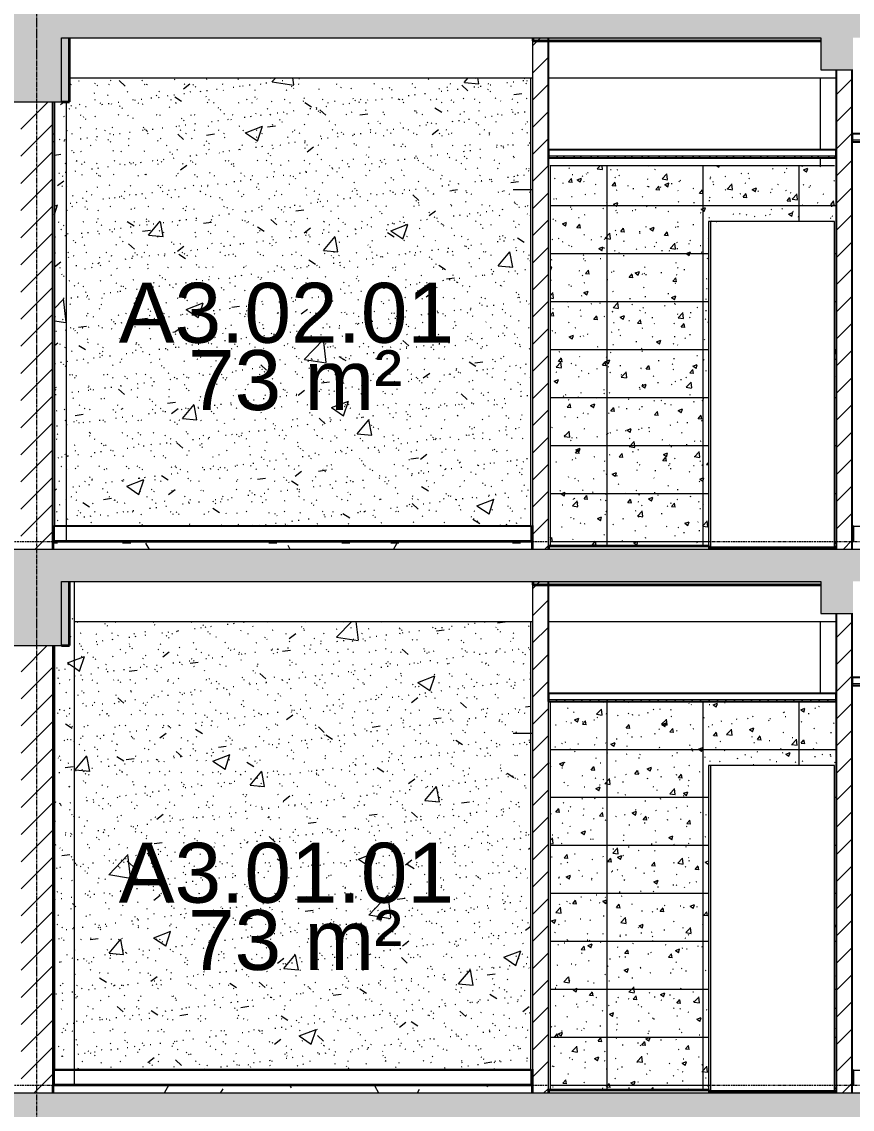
# Model space of a CAD drawing. Header units: millimetres. Extents: x 3451 to 201731, y -8641 to 35300.
# Drawn here: x 138797 to 143991, y 2050 to 8850 of the extents above; entities that cross this region are included whole.
import ezdxf

# ---------------------------------------------------------------- set-up
doc = ezdxf.new("R2010")
doc.units = ezdxf.units.MM
doc.linetypes.add('Centre', pattern=[31.75, 6.35, -4.7625, 15.875, -4.7625])
doc.linetypes.add('Grid Line', pattern=[22.225, 12.7, -3.175, 3.175, -3.175])
for name, color, linetype, lineweight in [('0-2', 50, 'Continuous', 5), ('A-AREA-IDEN', 2, 'Continuous', 9), ('A-CLNG', 13, 'Continuous', 9), ('A-CLNG-2', 250, 'Continuous', 25), ('A-CLNG-3', 7, 'Continuous', 9), ('A-CLNG-PATT-2', 9, 'Continuous', 9), ('A-CLNG-PATT-3', 7, 'Continuous', 9), ('A-DETL-GENF-1', 7, 'Continuous', 9), ('A-DETL-THIN', 151, 'Continuous', 9), ('A-DOOR', 31, 'Continuous', 9), ('A-DOOR-2', 50, 'Continuous', 18), ('A-FLOR-1', 10, 'Continuous', 35), ('A-FLOR-2', 7, 'Continuous', 9), ('A-FLOR-HRAL', 11, 'Continuous', 9), ('A-FLOR-HRAL-1', 253, 'Continuous', 9), ('A-FLOR-HRAL-2', 53, 'Continuous', 18), ('A-FLOR-LEVL-2', 51, 'Centre', 9), ('A-FLOR-PATT-1', 7, 'Continuous', 9), ('A-FLOR-PATT-4', 67, 'Continuous', 9), ('A-GLAZ-CURT', 52, 'Continuous', 9), ('A-GLAZ-CURT-2', 7, 'Continuous', 9), ('A-GLAZ-CURT-3', 50, 'Continuous', 18), ('A-WALL', 113, 'Continuous', 9), ('A-WALL-1', 113, 'Continuous', 25), ('A-WALL-2', 250, 'Continuous', 25), ('A-WALL-3', 7, 'Continuous', 9), ('A-WALL-PATT-2', 9, 'Continuous', 9), ('A-WALL-PATT-4', 111, 'Continuous', 9), ('I-WALL-1', 7, 'Continuous', 9), ('S-BEAM-1', 12, 'Continuous', 5), ('S-BEAM-2', 10, 'Continuous', 35), ('S-BEAM-3', 7, 'Continuous', 9), ('S-COLS', 52, 'Continuous', 9), ('S-GRID-1', 1, 'Grid Line', 9)]:
    doc.layers.add(name, color=color, linetype=linetype, lineweight=lineweight)
doc.styles.add('Arial_1', font='arial.ttf', dxfattribs={"height": 375})
pattern_1 = [(45, (-51987.05, 14125), (-84.8528, 84.8528), [])]
pattern_2 = [(0, (-51987.05, 14125), (609.6, 152.4), [50.292, -406.908, 50.292, -406.908, -2438.4]), (0, (-51987.05, 14125), (609.6, 152.4), [-914.4, 50.292, -864.108, 50.292, -406.908, -1066.8]), (0, (-51987.05, 14125), (609.6, 152.4), [-2286, 50.292, -254.508, 50.292, -711.708]), (120, (-51758.45, 14201.2), (-436.7823, 451.7291), [50.292, -406.908, 50.292, -2845.308]), (120, (-51758.45, 14201.2), (-436.7823, 451.7291), [-507.492, -406.908, 50.292, -864.108, -1524]), (120, (-51758.45, 14201.2), (-436.7823, 451.7291), [-1828.8, 50.292, -406.908, 50.292, -1016.508]), (120, (-51758.45, 14201.2), (-436.7823, 451.7291), [-2336.292, -254.508, 50.292, -711.708]), (240, (-51682.25, 14506), (-172.8177, -604.1291), [50.292, -406.908, 50.292, -406.908, -2438.4]), (240, (-51682.25, 14506), (-172.8177, -604.1291), [-914.4, 50.292, -864.108, 50.292, -406.908, -1066.8]), (240, (-51682.25, 14506), (-172.8177, -604.1291), [-2286, 50.292, -254.508, 50.292, -711.708])]
pattern_3 = [(45, (-51987.05, 14125), (-53.033, 53.033), []), (135, (-51987.05, 14125), (-53.033, -53.033), [])]
pattern_4 = [(50, (-51987.05, 14125), (1093.104, -95.634), [114.3, -1257.3]), (355, (-51987, 14125), (-211.46, 1146.34), [91.44, -1005.84]), (100.451, (-51896, 14117), (881.656, 1050.7), [97.14, -1068.54]), (46.184, (-51987, 14429.8), (1626.47, -252.26), [171.45, -1885.95]), (96.636, (-51851.5, 14408.8), (1424.42, 1484.57), [145.71, -1602.81]), (351.184, (-51987, 14429.8), (1424.43, 1484.55), [137.16, -1508.76]), (21, (-51834.65, 14353.6), (909.686, -613.59), [114.3, -1257.3]), (326, (-51834.7, 14353.6), (370.81, 1105.13), [91.44, -1005.84]), (71.451, (-51758.8, 14302.5), (1280.5, 491.53), [97.14, -1068.54]), (37.5, (-51987.05, 14125), (18.531, 507.33), [50.292, -943.356, 50.292, -970.788, -1009.65]), (37.5, (-51987.05, 14125), (18.531, 507.33), [-2014.73, 50.29, -959.36]), (7.5, (-51987.05, 14125), (400.918, 601.084), [50.292, -531.876, 50.292, -920.496, -384.81]), (7.5, (-51987.05, 14125), (400.918, 601.084), [-1552.956, 50.29, -334.52]), (327.5, (-52326.9, 14125), (813.545, -34.374), [50.292, -330.708, 50.292, -1138.428, -1577.34]), (327.5, (-52326.9, 14125), (813.545, -34.374), [-1569.72, 50.29, -1527.05]), (317.5, (-52479.3, 14125), (888.775, 152.56), [50.292, -445.008, 50.292, -739.14, -1120.14]), (317.5, (-52479.3, 14125), (888.775, 152.56), [-1284.73, 50.29, -1069.85])]
pattern_5 = [(37.5, (-51987.05, 14125), (-4.7995, 146.8239), [5.029, -110.795, 5.029, -124.511, -123.825]), (37.5, (-51987.05, 14125), (-4.7995, 146.8239), [-245.364, 5.029, -118.796]), (7.5, (-51987.05, 14125), (134.8574, 215.0472), [5.029, -57.455, 5.029, -99.365, -40.005]), (7.5, (-51987.05, 14125), (134.8574, 215.0472), [-166.878, 5.029, -34.976]), (327.5, (-52080.78, 14125), (237.2978, 0.4316), [5.029, -33.071, 5.029, -132.131, -179.07]), (327.5, (-52080.78, 14125), (237.2978, 0.4316), [-175.26, 5.029, -174.041]), (317.5, (-52080.78, 14125), (229.067, 66.8792), [5.029, -14.021, 5.029, -84.887, -102.87]), (317.5, (-52080.78, 14125), (229.067, 66.8792), [-108.966, 5.029, -97.841])]
pattern_6 = [(45, (148640.78, 14125), (-84.8528, 84.8528), [])]

# ---------------------------------------------------------------- blocks, each defined once
blk = doc.blocks.new('NCV_TKTC_KET CAU_rvt-2-TKCS_MẶT CẮT D')
at = {"layer": 'A-FLOR-PATT-1'}
h = blk.add_hatch(color=256, dxfattribs=at)
h.paths.add_polyline_path([(-37572.1, 8730), (-35537.4, 8730), (-35537.4, 8750), (-37938.6, 8750), (-37938.6, 8730)])
h.paths.add_polyline_path([(-24866.9, 8730), (-24836.9, 8730), (-24836.9, 8750), (-28836.9, 8750), (-28836.9, 8730), (-25163.7, 8730)])
h.paths.add_polyline_path([(-65032.3, 8730), (-65032.3, 8750), (-66835.3, 8750), (-66835.3, 8730), (-65654.1, 8730)])
h.paths.add_polyline_path([(-58634.9, 8730), (-56833.3, 8730), (-56833.3, 8750), (-58634.9, 8750)])
h.paths.add_polyline_path([(-53357.9, 8730), (-51661.9, 8730), (-51661.9, 8750), (-53357.9, 8750), (-53357.9, 8730.4)])
h = blk.add_hatch(color=256, dxfattribs=at)
h.paths.add_polyline_path([(-37938.6, 5330), (-35537.4, 5330), (-35537.4, 5350), (-37938.6, 5350)])
h.paths.add_polyline_path([(-24866.9, 5330), (-24836.9, 5330), (-24836.9, 5350), (-28836.9, 5350), (-28836.9, 5330), (-25163.7, 5330)])
h.paths.add_polyline_path([(-51939.6, 5330), (-51661.9, 5330), (-51661.9, 5350), (-53357.9, 5350), (-53357.9, 5330), (-52592.7, 5330)])
h.paths.add_polyline_path([(-66835.3, 5330), (-65032.3, 5330), (-65032.3, 5350), (-66835.3, 5350)])
h.paths.add_polyline_path([(-58634.9, 5330), (-56833.3, 5330), (-56833.3, 5350), (-58634.9, 5350)])
at = {"layer": 'S-BEAM-1'}
h = blk.add_hatch(color=256, dxfattribs=at)
h.paths.add_polyline_path([(-61931.4, 8350), (-61883.2, 8350), (-61883.2, 8750), (-61931.4, 8750), (-61931.4, 8606.4)])
h.paths.add_polyline_path([(-61583.2, 8350), (-61531.4, 8350), (-61531.4, 8750), (-61583.2, 8750), (-61583.2, 8743.8)])
h = blk.add_hatch(color=256, dxfattribs=at)
h.paths.add_polyline_path([(-61931.4, 4950), (-61883.2, 4950), (-61883.2, 5350), (-61931.4, 5350), (-61931.4, 5343.1)])
h.paths.add_polyline_path([(-61583.2, 4950), (-61531.4, 4950), (-61531.4, 5350), (-61583.2, 5350), (-61583.2, 5343.8)])
at = {"layer": 'A-FLOR-1'}
for p, q in [((-58634.9, 8750), (-58634.9, 8730)), ((-58634.9, 8730), (-56833.3, 8730)), ((-58634.9, 5350), (-58634.9, 5330)), ((-58634.9, 5330), (-56833.3, 5330))]:
    blk.add_line(p, q, dxfattribs=at)
at = {"layer": 'S-BEAM-2'}
for p, q in [((-61531.4, 8350), (-61531.4, 8750)), ((-61583.2, 8350), (-61531.4, 8350)), ((-61531.4, 4950), (-61531.4, 5350)), ((-61583.2, 4950), (-61531.4, 4950))]:
    blk.add_line(p, q, dxfattribs=at)
at = {"layer": 'S-BEAM-3'}
for p, q in [((-61531.4, 8500), (-58636.9, 8500)), ((-58536.9, 8500), (-56736.9, 8500)), ((-56636.9, 8500), (-56633.3, 8500)), ((-61501.9, 5100), (-58636.9, 5100)), ((-58536.9, 5100), (-56736.9, 5100)), ((-56636.9, 5100), (-56633.3, 5100))]:
    blk.add_line(p, q, dxfattribs=at)
blk = doc.blocks.new('DOOR_CW_01 CANH MO-PANEL KINH - DIG_02-800x2200-CỬA NHÔM KÍNH-400864-TKCS_MẶT CẮT D')
at = {"layer": 'A-DOOR-2'}
blk.add_line((-37936.9, 7800), (-38056.9, 7800), dxfattribs=at)
blk = doc.blocks.new('System Panel - Glazed-647900-TKCS_MẶT CẮT D')
at = {"layer": 'A-GLAZ-CURT-2'}
for p, q in [((-56746.9, 7600), (-57187.4, 7600)), ((-56746.9, 5560), (-56746.9, 7600))]:
    blk.add_line(p, q, dxfattribs=at)
blk = doc.blocks.new('System Panel - Glazed-579379-TKCS_MẶT CẮT D')
at = {"layer": 'A-GLAZ-CURT-2'}
blk.add_line((-57186, 7600), (-57522.4, 7600), dxfattribs=at)
at = {"layer": 'A-GLAZ-CURT-3'}
for p, q in [((-57536.6, 7600), (-57536.6, 5550)), ((-57522.4, 7600), (-57536.6, 7600)), ((-57522.4, 5550), (-57522.4, 7600))]:
    blk.add_line(p, q, dxfattribs=at)
blk = doc.blocks.new('Railing - Railing-916004-TKCS_MẶT CẮT D')
at = {"layer": 'A-FLOR-HRAL-1'}
for p, q in [((-61626.9, 5695), (-61551.9, 5695)), ((-61551.9, 5600), (-61551.9, 5695)), ((-61551.9, 5695), (-58646.9, 5695)), ((-58636.9, 5695), (-58646.9, 5695)), ((-58646.9, 5695), (-58646.9, 5600))]:
    blk.add_line(p, q, dxfattribs=at)
at = {"layer": 'A-FLOR-HRAL-2'}
for p, q in [((-61626.9, 5695), (-61636.9, 5695)), ((-61636.9, 5695), (-61636.9, 5600)), ((-61626.9, 5600), (-61626.9, 5695)), ((-61636.9, 5600), (-61626.9, 5600))]:
    blk.add_line(p, q, dxfattribs=at)
blk = doc.blocks.new('Railing - Railing-916011-TKCS_MẶT CẮT D')
at = {"layer": 'A-FLOR-HRAL-1'}
for p, q in [((-56626.9, 5695), (-54877.4, 5695)), ((-54877.4, 5695), (-54877.4, 5600))]:
    blk.add_line(p, q, dxfattribs=at)
at = {"layer": 'A-FLOR-HRAL-2'}
for p, q in [((-56626.9, 5695), (-56636.9, 5695)), ((-56636.9, 5695), (-56636.9, 5600)), ((-56626.9, 5600), (-56626.9, 5695)), ((-56636.9, 5600), (-56626.9, 5600))]:
    blk.add_line(p, q, dxfattribs=at)
blk = doc.blocks.new('NCV_TKTC_TANG 2_rvt-2-TKCS_MẶT CẮT D')
at = {"layer": 'A-CLNG-PATT-2'}
h = blk.add_hatch(dxfattribs=at)
h.set_pattern_fill('FP_39', color=256, style=0, pattern_type=2)
h.set_pattern_definition(pattern_3)
h.paths.add_polyline_path([(-57164.2, 8000), (-56736.9, 8000), (-56736.9, 8010), (-58536.9, 8010), (-58536.9, 8000), (-58470.3, 8000)])
at = {"layer": 'A-FLOR-PATT-4'}
h = blk.add_hatch(dxfattribs=at)
h.set_pattern_fill('FP_33', color=256, style=0, pattern_type=2)
h.set_pattern_definition(pattern_2)
h.paths.add_polyline_path([(-61636.9, 5550), (-58636.9, 5550), (-58636.9, 5600), (-61636.9, 5600)])
at = {"layer": 'A-WALL-PATT-2'}
h = blk.add_hatch(dxfattribs=at)
h.set_pattern_fill('FP_32', color=256, style=0, pattern_type=2)
h.set_pattern_definition(pattern_1)
h.paths.add_polyline_path([(-58536.9, 5550), (-58536.9, 8750), (-58636.9, 8750), (-58636.9, 5550)])
h = blk.add_hatch(dxfattribs=at)
h.set_pattern_fill('FP_32', color=256, style=0, pattern_type=2)
h.set_pattern_definition(pattern_1)
h.paths.add_polyline_path([(-56636.9, 5550), (-56636.9, 8550), (-56736.9, 8550), (-56736.9, 5550)])
h = blk.add_hatch(dxfattribs=at)
h.set_pattern_fill('FP_35', color=256, style=0, pattern_type=2)
h.set_pattern_definition(pattern_4)
h.paths.add_polyline_path([(-59776.5, 5700), (-58646.9, 5700), (-58646.9, 8500), (-61531.4, 8500), (-61531.4, 8350), (-61551.9, 8350), (-61551.9, 5700), (-61082.6, 5700)])
h = blk.add_hatch(dxfattribs=at)
h.set_pattern_fill('FP_36', color=256, style=0, pattern_type=2)
h.set_pattern_definition(pattern_5)
h.paths.add_polyline_path([(-59776.5, 5700), (-58646.9, 5700), (-58646.9, 8500), (-61531.4, 8500), (-61531.4, 8350), (-61551.9, 8350), (-61551.9, 5700), (-61082.6, 5700)])
h = blk.add_hatch(dxfattribs=at)
h.set_pattern_fill('FP_35', color=256, style=0, pattern_type=2)
h.set_pattern_definition(pattern_4)
h.paths.add_polyline_path([(-61626.9, 5700), (-61551.9, 5700), (-61551.9, 8350), (-61626.9, 8350), (-61626.9, 6755.8)])
h = blk.add_hatch(dxfattribs=at)
h.set_pattern_fill('FP_36', color=256, style=0, pattern_type=2)
h.set_pattern_definition(pattern_5)
h.paths.add_polyline_path([(-61626.9, 5700), (-61551.9, 5700), (-61551.9, 8350), (-61626.9, 8350), (-61626.9, 6755.8)])
h = blk.add_hatch(dxfattribs=at)
h.set_pattern_fill('FP_37', color=256, style=0, pattern_type=2)
h.set_pattern_definition([(50, (-51987.05, 14125), (273.276, -23.909), [28.575, -314.325]), (355, (-51987.05, 14125), (-52.865, 286.585), [22.86, -251.46]), (100.451, (-51964.28, 14123), (220.414, 262.6745), [24.285, -267.135]), (46.184, (-51987.05, 14201.2), (406.619, -63.065), [42.863, -471.488]), (96.636, (-51953.17, 14195.94), (356.104, 371.141), [36.428, -400.703]), (351.184, (-51987.05, 14201.2), (356.107, 371.138), [34.29, -377.19]), (21, (-51948.95, 14182.15), (227.421, -153.398), [28.575, -314.325]), (326, (-51948.95, 14182.15), (92.703, 276.282), [22.86, -251.46]), (71.451, (-51930, 14169.37), (320.1254, 122.8816), [24.285, -267.135]), (37.5, (-51987.05, 14125), (4.6325, 126.8326), [5.029, -243.383, 5.029, -250.241, -252.413]), (37.5, (-51987.05, 14125), (4.6325, 126.8326), [-503.682, 5.029, -247.383]), (7.5, (-51987.05, 14125), (100.2292, 150.2711), [5.029, -140.513, 5.029, -237.668, -96.203]), (7.5, (-51987.05, 14125), (100.2292, 150.2711), [-388.239, 5.029, -91.173]), (327.5, (-52072.01, 14125), (203.3868, -8.5935), [5.029, -90.221, 5.029, -292.151, -394.335]), (327.5, (-52072.01, 14125), (203.3868, -8.5935), [-392.43, 5.029, -389.306]), (317.5, (-52110.11, 14125), (222.1944, 38.1398), [5.029, -118.796, 5.029, -192.329, -280.035]), (317.5, (-52110.11, 14125), (222.1944, 38.1398), [-321.183, 5.029, -275.006])])
h.paths.add_polyline_path([(-58526.9, 5570), (-57536.6, 5570), (-57536.6, 7600), (-56746.9, 7600), (-56746.9, 5570), (-56736.9, 5570), (-56736.9, 7950), (-58526.9, 7950), (-58526.9, 6755.8)])
h = blk.add_hatch(dxfattribs=at)
h.set_pattern_fill('FP_44', color=256, style=0, pattern_type=2)
h.set_pattern_definition([(0, (-56741.94, 5600), (0, 300), []), (90, (-56741.94, 5600), (-600, 4e-14), [])])
h.paths.add_polyline_path([(-58526.9, 5570), (-57536.6, 5570), (-57536.6, 7600), (-56746.9, 7600), (-56746.9, 5570), (-56736.9, 5570), (-56736.9, 7950), (-58526.9, 7950), (-58526.9, 6755.8)])
at = {"layer": 'A-CLNG-2'}
for p, q in [((-56236.9, 8150), (-56636.9, 8150)), ((-56636.9, 8150), (-56636.9, 8100)), ((-56636.9, 8100), (-56236.9, 8100)), ((-56736.9, 8050), (-58536.9, 8050)), ((-58536.9, 8050), (-58536.9, 8000)), ((-56736.9, 8000), (-56736.9, 8050)), ((-58536.9, 8000), (-56736.9, 8000))]:
    blk.add_line(p, q, dxfattribs=at)
at = {"layer": 'A-CLNG-3'}
for p, q in [((-56236.9, 8110), (-56636.9, 8110)), ((-56736.9, 8010), (-58536.9, 8010))]:
    blk.add_line(p, q, dxfattribs=at)
at = {"layer": 'A-FLOR-1'}
for p, q in [((-58636.9, 5600), (-61636.9, 5600)), ((-61636.9, 5600), (-61636.9, 5550)), ((-58636.9, 5550), (-58636.9, 5600)), ((-57529.5, 5570), (-58536.9, 5570)), ((-58536.9, 5570), (-58536.9, 5550)), ((-57529.5, 5550), (-57529.5, 5570)), ((-56736.9, 5560), (-57529.5, 5560)), ((-57529.5, 5560), (-57529.5, 5550)), ((-56736.9, 5550), (-56736.9, 5560))]:
    blk.add_line(p, q, dxfattribs=at)
at = {"layer": 'A-FLOR-2'}
blk.add_line((-56746.9, 5570), (-56736.9, 5570), dxfattribs=at)
at = {"layer": 'A-WALL-2'}
for p, q in [((-58536.9, 7950), (-58536.9, 8750)), ((-56736.9, 8550), (-56736.9, 5550)), ((-56636.9, 5550), (-56636.9, 8550)), ((-58636.9, 5700), (-58636.9, 5550))]:
    blk.add_line(p, q, dxfattribs=at)
at = {"layer": 'A-WALL-3'}
for p, q in [((-58636.9, 8750), (-58636.9, 5700)), ((-58536.9, 5550), (-58536.9, 7950))]:
    blk.add_line(p, q, dxfattribs=at)
at = {"layer": 'I-WALL-1'}
for p, q in [((-58646.9, 5700), (-58646.9, 8500)), ((-61626.9, 8350), (-61626.9, 5700)), ((-61551.9, 5700), (-61551.9, 8350)), ((-56746.9, 7950), (-58526.9, 7950)), ((-58526.9, 7950), (-58526.9, 5570)), ((-61626.9, 5700), (-61551.9, 5700)), ((-61551.9, 5700), (-58646.9, 5700))]:
    blk.add_line(p, q, dxfattribs=at)
at = {"layer": 'A-DOOR'}
blk.add_blockref('DOOR_CW_01 CANH MO-PANEL KINH - DIG_02-800x2200-CỬA NHÔM KÍNH-400864-TKCS_MẶT CẮT D', (-20700, 0), dxfattribs=at)
at = {"layer": 'A-FLOR-HRAL'}
for name in ['Railing - Railing-916004-TKCS_MẶT CẮT D', 'Railing - Railing-916011-TKCS_MẶT CẮT D']:
    blk.add_blockref(name, (0, 0), dxfattribs=at)
at = {"layer": 'A-GLAZ-CURT'}
for name in ['System Panel - Glazed-579379-TKCS_MẶT CẮT D', 'System Panel - Glazed-647900-TKCS_MẶT CẮT D']:
    blk.add_blockref(name, (0, 0), dxfattribs=at)
blk = doc.blocks.new('System Panel - Glazed-921742-TKCS_MẶT CẮT D')
at = {"layer": 'A-GLAZ-CURT-2'}
for p, q in [((-56746.9, 4200), (-57187.4, 4200)), ((-56746.9, 2160), (-56746.9, 4200))]:
    blk.add_line(p, q, dxfattribs=at)
blk = doc.blocks.new('Railing - Railing-977875-TKCS_MẶT CẮT D')
at = {"layer": 'A-FLOR-HRAL-1'}
for p, q in [((-61626.9, 2295), (-61501.9, 2295)), ((-61501.9, 2200), (-61501.9, 2295)), ((-61501.9, 2295), (-58646.9, 2295)), ((-58636.9, 2295), (-58646.9, 2295)), ((-58646.9, 2295), (-58646.9, 2200))]:
    blk.add_line(p, q, dxfattribs=at)
at = {"layer": 'A-FLOR-HRAL-2'}
for p, q in [((-61626.9, 2295), (-61636.9, 2295)), ((-61636.9, 2295), (-61636.9, 2200)), ((-61626.9, 2200), (-61626.9, 2295)), ((-61636.9, 2200), (-61626.9, 2200))]:
    blk.add_line(p, q, dxfattribs=at)
blk = doc.blocks.new('Railing - Railing-964293-TKCS_MẶT CẮT D')
at = {"layer": 'A-FLOR-HRAL-1'}
for p, q in [((-56626.9, 2295), (-54877.4, 2295)), ((-54877.4, 2295), (-54877.4, 2200))]:
    blk.add_line(p, q, dxfattribs=at)
at = {"layer": 'A-FLOR-HRAL-2'}
for p, q in [((-56626.9, 2295), (-56636.9, 2295)), ((-56636.9, 2295), (-56636.9, 2200)), ((-56626.9, 2200), (-56626.9, 2295)), ((-56636.9, 2200), (-56626.9, 2200))]:
    blk.add_line(p, q, dxfattribs=at)
blk = doc.blocks.new('NCV_TKTC_TANG 1_rvt-2-TKCS_MẶT CẮT D')
at = {"layer": 'A-CLNG-PATT-2'}
h = blk.add_hatch(dxfattribs=at)
h.set_pattern_fill('FP_39', color=256, style=0, pattern_type=2)
h.set_pattern_definition(pattern_3)
h.paths.add_polyline_path([(-57164.2, 4600), (-56736.9, 4600), (-56736.9, 4610), (-58536.9, 4610), (-58536.9, 4600), (-58470.3, 4600)])
at = {"layer": 'A-CLNG-PATT-3'}
h = blk.add_hatch(dxfattribs=at)
h.set_pattern_fill('FP_41', color=256, style=0, pattern_type=2)
h.set_pattern_definition([(0, (-51987.05, 14125), (1219.2, 304.8), [50.29, -864.11, 50.29, -864.11, -4876.8]), (0, (-51987.05, 14125), (1219.2, 304.8), [-1828.8, 50.292, -1778.508, 50.292, -864.108, -2133.6]), (0, (-51987.05, 14125), (1219.2, 304.8), [-4572, 50.29, -559.31, 50.29, -1473.71]), (120, (-51529.85, 14277.4), (-873.5645, 903.458), [50.29, -864.11, 50.29, -5740.91]), (120, (-51529.85, 14277.4), (-873.5645, 903.458), [-964.69, -864.11, 50.29, -1778.51, -3048]), (120, (-51529.85, 14277.4), (-873.5645, 903.458), [-3657.6, 50.29, -864.11, 50.29, -2083.31]), (120, (-51529.85, 14277.4), (-873.5645, 903.458), [-4622.29, -559.31, 50.29, -1473.71]), (240, (-51377.45, 14887), (-345.6355, -1208.258), [50.29, -864.11, 50.29, -5740.91]), (240, (-51377.45, 14887), (-345.6355, -1208.258), [-964.69, -864.11, 50.29, -1778.51, -3048]), (240, (-51377.45, 14887), (-345.6355, -1208.258), [-3657.6, 50.29, -864.11, 50.29, -2083.31]), (240, (-51377.45, 14887), (-345.6355, -1208.258), [-4622.29, -559.31, 50.29, -1473.71])])
h.paths.add_polyline_path([(-56511.1, 4700), (-56236.9, 4700), (-56236.9, 4710), (-56636.9, 4710), (-56636.9, 4700)])
at = {"layer": 'A-FLOR-PATT-4'}
h = blk.add_hatch(dxfattribs=at)
h.set_pattern_fill('FP_33', color=256, style=0, pattern_type=2)
h.set_pattern_definition(pattern_2)
h.paths.add_polyline_path([(-61583.2, 2150), (-58636.9, 2150), (-58636.9, 2200), (-61636.9, 2200), (-61636.9, 2150)])
at = {"layer": 'A-WALL-PATT-2'}
h = blk.add_hatch(dxfattribs=at)
h.set_pattern_fill('FP_35', color=256, style=0, pattern_type=2)
h.set_pattern_definition(pattern_4)
h.paths.add_polyline_path([(-61626.9, 2300), (-61501.9, 2300), (-61501.9, 5350), (-61531.4, 5350), (-61531.4, 4950), (-61626.9, 4950), (-61626.9, 3054.6)])
h = blk.add_hatch(dxfattribs=at)
h.set_pattern_fill('FP_36', color=256, style=0, pattern_type=2)
h.set_pattern_definition(pattern_5)
h.paths.add_polyline_path([(-61626.9, 2300), (-61501.9, 2300), (-61501.9, 5350), (-61531.4, 5350), (-61531.4, 4950), (-61626.9, 4950), (-61626.9, 3054.6)])
h = blk.add_hatch(dxfattribs=at)
h.set_pattern_fill('FP_32', color=256, style=0, pattern_type=2)
h.set_pattern_definition(pattern_1)
h.paths.add_polyline_path([(-58536.9, 2150), (-58536.9, 5350), (-58636.9, 5350), (-58636.9, 2150)])
h = blk.add_hatch(dxfattribs=at)
h.set_pattern_fill('FP_32', color=256, style=0, pattern_type=2)
h.set_pattern_definition(pattern_1)
h.paths.add_polyline_path([(-56636.9, 2150), (-56636.9, 5150), (-56736.9, 5150), (-56736.9, 2150)])
h = blk.add_hatch(dxfattribs=at)
h.set_pattern_fill('FP_35', color=256, style=0, pattern_type=2)
h.set_pattern_definition(pattern_4)
h.paths.add_polyline_path([(-61082.6, 2300), (-58646.9, 2300), (-58646.9, 5100), (-61501.9, 5100), (-61501.9, 2300)])
h = blk.add_hatch(dxfattribs=at)
h.set_pattern_fill('FP_36', color=256, style=0, pattern_type=2)
h.set_pattern_definition(pattern_5)
h.paths.add_polyline_path([(-61082.6, 2300), (-58646.9, 2300), (-58646.9, 5100), (-61501.9, 5100), (-61501.9, 2300)])
h = blk.add_hatch(dxfattribs=at)
h.set_pattern_fill('FP_47', color=256, style=0, pattern_type=2)
h.set_pattern_definition([(50, (-51987.05, 14125), (273.276, -23.909), [28.575, -314.325]), (355, (-51987.05, 14125), (-52.8646, 286.585), [22.86, -251.46]), (100.451, (-51964.28, 14123), (220.414, 262.6745), [24.285, -267.135]), (46.184, (-51987.05, 14201.2), (406.619, -63.0646), [42.862, -471.487]), (96.636, (-51953.17, 14195.94), (356.104, 371.141), [36.428, -400.703]), (351.184, (-51987.05, 14201.2), (356.107, 371.138), [34.29, -377.19]), (21, (-51948.95, 14182.15), (227.4212, -153.398), [28.575, -314.325]), (326, (-51948.95, 14182.15), (92.7027, 276.282), [22.86, -251.46]), (71.451, (-51930, 14169.37), (320.1254, 122.8816), [24.285, -267.135]), (37.5, (-51987.05, 14125), (4.6325, 126.8326), [5.029, -243.383, 5.029, -250.241, -252.413]), (37.5, (-51987.05, 14125), (4.6325, 126.8326), [-503.682, 5.029, -247.383]), (7.5, (-51987.05, 14125), (100.2292, 150.2711), [5.029, -140.513, 5.029, -237.668, -96.203]), (7.5, (-51987.05, 14125), (100.2292, 150.2711), [-388.239, 5.029, -91.173]), (327.5, (-52072.01, 14125), (203.38684, -8.5935), [5.029, -90.221, 5.029, -292.151, -394.335]), (327.5, (-52072.01, 14125), (203.38684, -8.5935), [-392.43, 5.029, -389.306]), (317.5, (-52110.11, 14125), (222.1944, 38.1398), [5.029, -118.796, 5.029, -192.329, -280.035]), (317.5, (-52110.11, 14125), (222.1944, 38.1398), [-321.183, 5.029, -275.006])])
h.paths.add_polyline_path([(-58470.3, 2170), (-57536.6, 2170), (-57536.6, 4200), (-56746.9, 4200), (-56746.9, 2170), (-56736.9, 2170), (-56736.9, 4600), (-58526.9, 4600), (-58526.9, 2170)])
h = blk.add_hatch(dxfattribs=at)
h.set_pattern_fill('FP_48', color=256, style=0, pattern_type=2)
h.set_pattern_definition([(0, (-56741.94, 2200), (0, 300), []), (90, (-56741.94, 2200), (-600, 4e-14), [])])
h.paths.add_polyline_path([(-58470.3, 2170), (-57536.6, 2170), (-57536.6, 4200), (-56746.9, 4200), (-56746.9, 2170), (-56736.9, 2170), (-56736.9, 4600), (-58526.9, 4600), (-58526.9, 2170)])
at = {"layer": 'A-CLNG-2'}
for p, q in [((-56236.9, 4750), (-56636.9, 4750)), ((-56636.9, 4750), (-56636.9, 4700)), ((-56636.9, 4700), (-56236.9, 4700)), ((-56736.9, 4650), (-58536.9, 4650)), ((-58536.9, 4650), (-58536.9, 4600)), ((-56736.9, 4600), (-56736.9, 4650)), ((-58536.9, 4600), (-56736.9, 4600))]:
    blk.add_line(p, q, dxfattribs=at)
at = {"layer": 'A-CLNG-3'}
for p, q in [((-56236.9, 4710), (-56636.9, 4710)), ((-56736.9, 4610), (-58536.9, 4610))]:
    blk.add_line(p, q, dxfattribs=at)
at = {"layer": 'A-FLOR-1'}
for p, q in [((-58636.9, 2200), (-61636.9, 2200)), ((-61636.9, 2200), (-61636.9, 2150)), ((-58636.9, 2150), (-58636.9, 2200)), ((-57529.5, 2170), (-58536.9, 2170)), ((-58536.9, 2170), (-58536.9, 2150)), ((-57529.5, 2150), (-57529.5, 2170)), ((-56736.9, 2160), (-57529.5, 2160)), ((-57529.5, 2160), (-57529.5, 2150)), ((-56736.9, 2150), (-56736.9, 2160))]:
    blk.add_line(p, q, dxfattribs=at)
at = {"layer": 'A-FLOR-2'}
blk.add_line((-56746.9, 2170), (-56736.9, 2170), dxfattribs=at)
at = {"layer": 'A-WALL-2'}
for p, q in [((-58536.9, 4600), (-58536.9, 5350)), ((-56736.9, 5150), (-56736.9, 2150)), ((-56636.9, 2150), (-56636.9, 5150)), ((-58636.9, 2300), (-58636.9, 2150))]:
    blk.add_line(p, q, dxfattribs=at)
at = {"layer": 'A-WALL-3'}
for p, q in [((-58636.9, 5350), (-58636.9, 2300)), ((-58536.9, 2150), (-58536.9, 4600))]:
    blk.add_line(p, q, dxfattribs=at)
at = {"layer": 'I-WALL-1'}
for p, q in [((-61501.9, 2300), (-61501.9, 5350)), ((-58646.9, 2300), (-58646.9, 5100)), ((-61626.9, 4950), (-61626.9, 2300)), ((-58526.9, 4600), (-58526.9, 2170)), ((-61626.9, 2300), (-61501.9, 2300)), ((-61501.9, 2300), (-58646.9, 2300))]:
    blk.add_line(p, q, dxfattribs=at)
at = {"layer": 'A-DOOR'}
blk.add_blockref('DOOR_CW_01 CANH MO-PANEL KINH - DIG_02-800x2200-CỬA NHÔM KÍNH-400864-TKCS_MẶT CẮT D', (-20700, -3400), dxfattribs=at)
at = {"layer": 'A-FLOR-HRAL'}
for name in ['Railing - Railing-977875-TKCS_MẶT CẮT D', 'Railing - Railing-964293-TKCS_MẶT CẮT D']:
    blk.add_blockref(name, (0, 0), dxfattribs=at)
at = {"layer": 'A-GLAZ-CURT'}
for name, p in [('System Panel - Glazed-579379-TKCS_MẶT CẮT D', (0, -3400)), ('System Panel - Glazed-921742-TKCS_MẶT CẮT D', (0, 0))]:
    blk.add_blockref(name, p, dxfattribs=at)

msp = doc.modelspace()

# ---------------------------------------------------------------- hatches: boundary and pattern name
at = {"layer": 'A-DETL-GENF-1'}
h = msp.add_hatch(color=256, dxfattribs=at)
h.paths.add_polyline_path([(160443.5, 8350), (160692.2, 8350), (160692.2, 8750), (167092.5, 8750), (167092.5, 8500), (167692.5, 8500), (167692.5, 8750), (171492.9, 8750), (171492.9, 8550), (171692.9, 8550), (171692.9, 8750), (175790.9, 8750), (175790.9, 8350), (176090.9, 8350), (176090.9, 8950), (151265.9, 8950), (151265.9, 8550), (151467.6, 8550), (151467.6, 8750), (154892.5, 8750), (154892.5, 8550), (155092.5, 8550), (155092.5, 8750), (156090.8, 8750), (156090.8, 8350), (156392.5, 8350), (156392.5, 8750), (160390.5, 8750), (160390.5, 8350)])
h.paths.add_polyline_path([(122694.6, 8350), (122694.6, 8950), (122392.5, 8950), (122392.5, 8350)])
h.paths.add_polyline_path([(138744.6, 8350), (139044.6, 8350), (139044.6, 8750), (143794.6, 8750), (143794.6, 8550), (143994.6, 8550), (143994.6, 8750), (146969.9, 8750), (146969.9, 8350), (147269.9, 8350), (147269.9, 8750), (148965.9, 8750), (148965.9, 8550), (149165.9, 8551.3), (149165.9, 8950), (128994.6, 8950), (128994.6, 8550), (129194.6, 8550), (129194.6, 8750), (130594.7, 8750), (130594.7, 8350), (130894.7, 8350), (130894.7, 8750), (135595.5, 8750), (135595.5, 8550), (135794.6, 8550), (135794.6, 8750), (138744.6, 8750), (138744.6, 8606.4)])
h.paths.add_polyline_path([(126628.8, 8550), (126828.8, 8550), (126828.8, 8750), (128244.5, 8750), (128244.5, 8550), (128444.5, 8550), (128443, 8950), (126628.8, 8950)])
h = msp.add_hatch(color=256, dxfattribs=at)
h.paths.add_polyline_path([(160692.2, 4950), (160692.2, 5350), (167092.5, 5350), (167092.5, 5100), (167692.5, 5100), (167692.5, 5350), (171492.9, 5350), (171492.9, 5150), (171692.9, 5150), (171692.9, 5350), (175790.9, 5350), (175790.9, 4950), (176090.9, 4950), (176090.9, 5550), (151265.9, 5550), (151265.9, 5150), (151467.6, 5150), (151467.6, 5350), (154892.5, 5350), (154892.5, 5150), (155092.5, 5150), (155092.5, 5350), (156090.8, 5350), (156090.8, 4950), (156392.5, 4950), (156392.5, 5350), (160390.5, 5350), (160390.5, 4950), (160443.5, 4950)])
h.paths.add_polyline_path([(139044.6, 4950), (139044.6, 5350), (143794.6, 5350), (143794.6, 5150), (143994.6, 5150), (143994.6, 5350), (146969.9, 5350), (146969.9, 4950), (147269.9, 4950), (147269.9, 5350), (148965.9, 5350), (148965.9, 5150), (149165.9, 5151.3), (149165.9, 5550), (128994.6, 5550), (128994.6, 5150), (129194.6, 5150), (129194.6, 5350), (130594.7, 5350), (130594.7, 4950), (130894.7, 4950), (130894.7, 5350), (135595.5, 5350), (135595.5, 5150), (135794.6, 5150), (135794.6, 5350), (138744.6, 5350), (138744.6, 4950), (138892.2, 4950)])
h.paths.add_polyline_path([(122392.5, 4950), (122694.6, 4950), (122694.6, 5550), (122392.5, 5550)])
h.paths.add_polyline_path([(126828.8, 5150), (126828.8, 5350), (128244.5, 5350), (128244.5, 5150), (128444.5, 5150), (128443, 5550), (126628.8, 5550), (126628.8, 5150)])
h = msp.add_hatch(color=256, dxfattribs=at)
h.paths.add_polyline_path([(160443.5, 1550), (160692.2, 1550), (160692.2, 1950), (167092.5, 1950), (167092.5, 1700), (167692.5, 1700), (167692.5, 1950), (171492.9, 1950), (171492.9, 1750), (171692.9, 1750), (171692.9, 1950), (175790.9, 1950), (175790.9, 1550), (176090.9, 1550), (176090.9, 2150), (151265.9, 2150), (151265.9, 1750), (151465.9, 1750), (151465.9, 1950), (154892.5, 1950), (154892.5, 1750), (155092.5, 1750), (155092.5, 1950), (156090.8, 1950), (156090.8, 1550), (156392.5, 1550), (156392.5, 1950), (160390.5, 1950), (160390.5, 1550)])
h.paths.add_polyline_path([(138892.2, 1550), (139044.6, 1550), (139044.6, 1950), (143794.6, 1950), (143794.6, 1750), (143994.6, 1750), (143994.6, 1950), (146969.9, 1950), (146969.9, 1550), (147269.9, 1550), (147269.9, 1950), (148965.9, 1950), (148965.9, 1750), (149165.9, 1750), (149165.9, 2150), (128994.6, 2150), (128994.6, 1750), (129194.6, 1750), (129194.6, 1950), (130594.7, 1950), (130594.7, 1550), (130894.7, 1550), (130894.7, 1950), (135595.5, 1950), (135595.5, 1750), (135794.6, 1750), (135794.6, 1950), (138744.6, 1950), (138744.6, 1550)])
h.paths.add_polyline_path([(127790, 1750), (127910.9, 1750), (127910.9, 2150), (127710.9, 2150), (127710.9, 1750)])
at = {"layer": 'A-WALL-PATT-4'}
h = msp.add_hatch(dxfattribs=at)
h.set_pattern_fill('FP_32', color=256, style=0, pattern_type=2)
h.set_pattern_definition(pattern_6)
h.paths.add_polyline_path([(138990.9, 5550), (138990.9, 8350), (138790.9, 8350), (138790.9, 5550)])
h = msp.add_hatch(dxfattribs=at)
h.set_pattern_fill('FP_32', color=256, style=0, pattern_type=2)
h.set_pattern_definition(pattern_6)
h.paths.add_polyline_path([(138892.2, 2150), (138992.5, 2150), (138992.5, 4950), (138792.5, 4950), (138792.5, 2150)])

# ---------------------------------------------------------------- linework, layer by layer
at = {"layer": 'A-CLNG'}
for p, q in [((138990.9, 8150), (139000.9, 8150)), ((139000.9, 8100), (138990.9, 8100)), ((138992.5, 4750), (139000.9, 4750)), ((139000.9, 4700), (138992.5, 4700))]:
    msp.add_line(p, q, dxfattribs=at)
at = {"layer": 'A-DETL-THIN'}
for p, q in [((139044.6, 8350), (139044.6, 8750)), ((139044.6, 8750), (143794.6, 8750)), ((143794.6, 8750), (143794.6, 8550)), ((143794.6, 8550), (143994.6, 8550)), ((138744.6, 8350), (139044.6, 8350)), ((149165.9, 5550), (128994.6, 5550)), ((139044.6, 4950), (139044.6, 5350)), ((139044.6, 5350), (143794.6, 5350)), ((143794.6, 5350), (143794.6, 5150)), ((143794.6, 5150), (143994.6, 5150)), ((138744.6, 4950), (139044.6, 4950)), ((149165.9, 2150), (128994.6, 2150))]:
    msp.add_line(p, q, dxfattribs=at)
at = {"layer": 'A-FLOR-LEVL-2'}
for p, q in [((106972.4, 5600), (198239.7, 5600)), ((106972.4, 2200), (198239.7, 2200))]:
    msp.add_line(p, q, dxfattribs=at)
at = {"layer": 'A-WALL'}
for p, q in [((139065.9, 5700), (139065.9, 5695)), ((139065.9, 2300), (139065.9, 2295))]:
    msp.add_line(p, q, dxfattribs=at)
at = {"layer": 'A-WALL-1'}
for p, q in [((138990.9, 5550), (138990.9, 8350)), ((138992.5, 2150), (138992.5, 4950))]:
    msp.add_line(p, q, dxfattribs=at)
at = {"layer": 'S-COLS'}
for p, q in [((143792.5, 8050), (143792.5, 8500)), ((143792.5, 7950), (143792.5, 8000)), ((143792.5, 4650), (143792.5, 5100))]:
    msp.add_line(p, q, dxfattribs=at)
at = {"layer": 'S-GRID-1'}
msp.add_line((138890.9, -3541.4), (138890.9, 30542.5), dxfattribs=at)

# ---------------------------------------------------------------- block references
at = {"layer": '0-2'}
for name in ['NCV_TKTC_KET CAU_rvt-2-TKCS_MẶT CẮT D', 'NCV_TKTC_TANG 2_rvt-2-TKCS_MẶT CẮT D', 'NCV_TKTC_TANG 1_rvt-2-TKCS_MẶT CẮT D']:
    msp.add_blockref(name, (200627.8, 0), dxfattribs=at)

# ---------------------------------------------------------------- texts
at = {"layer": 'A-AREA-IDEN', "char_height": 375, "line_spacing_factor": 0.936439, "style": 'Arial_1'}
for s, insert, width, attachment_point in [('\\pt7.5,15,22.5,30,37.5,45,52.5,60,67.5,75,82.5,90,97.5,105,112.5,120,127.5,135,142.5,150,157.5,165,172.5,180,187.5,195,202.5,210,217.5,225,232.5,240;A3.02.01', (140451.7, 6837.2), 2094, 8), ('\\pt7.5,15,22.5,30,37.5,45,52.5,60,67.5,75,82.5,90,97.5,105,112.5,120,127.5,135,142.5,150,157.5,165,172.5,180,187.5,195,202.5,210,217.5,225,232.5,240;73 m²', (140506.1, 6606.6), 1359, 5), ('\\pt7.5,15,22.5,30,37.5,45,52.5,60,67.5,75,82.5,90,97.5,105,112.5,120,127.5,135,142.5,150,157.5,165,172.5,180,187.5,195,202.5,210,217.5,225,232.5,240;A3.01.01', (140451.7, 3336), 2094, 8), ('\\pt7.5,15,22.5,30,37.5,45,52.5,60,67.5,75,82.5,90,97.5,105,112.5,120,127.5,135,142.5,150,157.5,165,172.5,180,187.5,195,202.5,210,217.5,225,232.5,240;73 m²', (140506.1, 3105.5), 1359, 5)]:
    msp.add_mtext(s, dxfattribs=dict(at, insert=insert, width=width, attachment_point=attachment_point))

doc.saveas('drawing.dxf')
